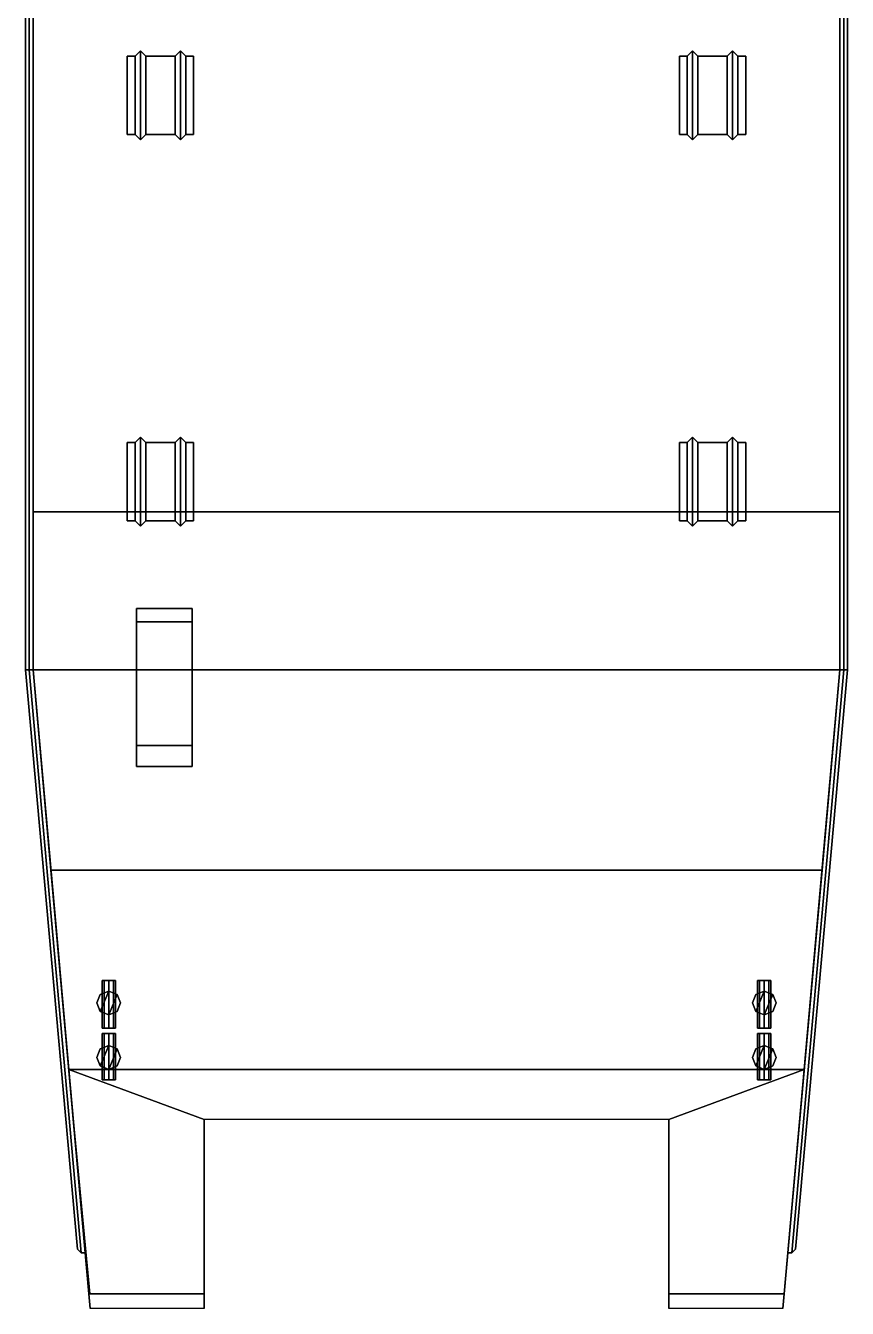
# Model space of a CAD drawing. Extents: x -3.1 to 3.1, y -9 to 10.
# Drawn here: x -3.1 to 3.1, y -9.04 to 0.62 of the extents above; entities that cross this region are included whole.
import ezdxf

# ---------------------------------------------------------------- set-up
doc = ezdxf.new("R2010")
doc.units = 0
doc.layers.get('0').update_dxf_attribs({"linetype": 'CONTINUOUS'})

msp = doc.modelspace()

# ---------------------------------------------------------------- linework, layer by layer
for points in [[(-3.07, 4.95, 0.51), (-3.096, 4.95, 0.495), (-3.096, -4.23, 0.605), (-3.07, -4.23, 0.62)], [(-3.096, 4.95, 0.495), (-3.096, 4.95, 0.465), (-3.096, -4.23, 0.575), (-3.096, -4.23, 0.605)], [(-3.096, 4.95, 0.465), (-3.07, 4.95, 0.45), (-3.07, -4.23, 0.56), (-3.096, -4.23, 0.575)], [(-3.07, 4.95, 0.45), (-3.04, 4.95, 0.45), (-3.04, -4.23, 0.56), (-3.07, -4.23, 0.56)], [(-3.04, 4.95, 0.51), (-3.07, 4.95, 0.51), (-3.07, -4.23, 0.62), (-3.04, -4.23, 0.62)], [(-3.04, 4.95), (-3.04, -4.23), (-3.04, -4.23, 0.56), (-3.04, 4.95, 0.45)], [(-3.04, 3.99, -0.68), (-3.04, -3.04, -0.68), (-3.04, -4.23), (-3.04, 4.95)], [(-3.04, 4.95, 0.56), (-3.04, 4.95, 0.51), (-3.04, -4.23, 0.62), (-3.04, -4.23, 0.67)], [(3.04, -4.23, 0.56), (3.04, -4.23), (3.04, 4.95), (3.04, 4.95, 0.45)], [(3.04, 4.95), (3.04, -4.23), (3.04, -3.04, -0.68), (3.04, 3.99, -0.68)], [(3.07, -4.23, 0.56), (3.04, -4.23, 0.56), (3.04, 4.95, 0.45), (3.07, 4.95, 0.45)], [(3.07, 4.95, 0.51), (3.04, 4.95, 0.51), (3.04, -4.23, 0.62), (3.07, -4.23, 0.62)], [(3.04, 4.95, 0.51), (3.04, 4.95, 0.56), (3.04, -4.23, 0.67), (3.04, -4.23, 0.62)], [(3.07, 4.95, 0.45), (3.096, 4.95, 0.465), (3.096, -4.23, 0.575), (3.07, -4.23, 0.56)], [(3.096, 4.95, 0.495), (3.07, 4.95, 0.51), (3.07, -4.23, 0.62), (3.096, -4.23, 0.605)], [(3.096, 4.95, 0.465), (3.096, 4.95, 0.495), (3.096, -4.23, 0.605), (3.096, -4.23, 0.575)], [(3.04, 3.99, -0.68), (3.04, -3.04, -0.68), (-3.04, -3.04, -0.68), (-3.04, 3.99, -0.68)], [(-2.27, 0.3903, 0.6305), (-2.27, 0.3901, 0.6146), (-2.33, 0.3901, 0.6146), (-2.33, 0.3903, 0.6305)], [(-2.33, 0.3901, 0.6146), (-2.33, -0.1999, 0.6217), (-2.33, -0.1997, 0.6382), (-2.33, 0.3903, 0.6305)], [(-2.33, 0.3903, 0.6305), (-2.33, -0.1997, 0.6382), (-2.27, -0.1997, 0.6382), (-2.27, 0.3903, 0.6305)], [(-2.23, 0.4301, 0.6142), (-2.27, 0.3901, 0.6146), (-2.27, 0.3903, 0.6305), (-2.23, 0.4305, 0.65)], [(-2.23, 0.4305, 0.65), (-2.27, 0.3903, 0.6305), (-2.27, -0.1997, 0.6382), (-2.23, -0.2394, 0.6588)], [(-2.19, 0.3901, 0.6146), (-2.23, 0.4301, 0.6142), (-2.23, 0.4305, 0.65), (-2.19, 0.3903, 0.6305)], [(-2.19, 0.3903, 0.6305), (-2.23, 0.4305, 0.65), (-2.23, -0.2394, 0.6588), (-2.19, -0.1997, 0.6382)], [(-1.97, 0.3903, 0.6305), (-1.97, 0.3901, 0.6146), (-2.19, 0.3901, 0.6146), (-2.19, 0.3903, 0.6305)], [(-2.19, 0.3903, 0.6305), (-2.19, -0.1997, 0.6382), (-1.97, -0.1997, 0.6382), (-1.97, 0.3903, 0.6305)], [(-1.93, 0.4301, 0.6142), (-1.97, 0.3901, 0.6146), (-1.97, 0.3903, 0.6305), (-1.93, 0.4305, 0.65)], [(-1.93, 0.4305, 0.65), (-1.97, 0.3903, 0.6305), (-1.97, -0.1997, 0.6382), (-1.93, -0.2394, 0.6588)], [(-1.89, 0.3901, 0.6146), (-1.93, 0.4301, 0.6142), (-1.93, 0.4305, 0.65), (-1.89, 0.3903, 0.6305)], [(-1.89, 0.3903, 0.6305), (-1.93, 0.4305, 0.65), (-1.93, -0.2394, 0.6588), (-1.89, -0.1997, 0.6382)], [(-1.83, 0.3903, 0.6305), (-1.83, 0.3901, 0.6146), (-1.89, 0.3901, 0.6146), (-1.89, 0.3903, 0.6305)], [(-1.89, 0.3903, 0.6305), (-1.89, -0.1997, 0.6382), (-1.83, -0.1997, 0.6382), (-1.83, 0.3903, 0.6305)], [(-1.83, -0.1997, 0.6382), (-1.83, -0.1999, 0.6217), (-1.83, 0.3901, 0.6146), (-1.83, 0.3903, 0.6305)], [(1.89, 0.3903, 0.6305), (1.89, 0.3901, 0.6146), (1.83, 0.3901, 0.6146), (1.83, 0.3903, 0.6305)], [(1.83, 0.3901, 0.6146), (1.83, -0.1999, 0.6217), (1.83, -0.1997, 0.6382), (1.83, 0.3903, 0.6305)], [(1.83, 0.3903, 0.6305), (1.83, -0.1997, 0.6382), (1.89, -0.1997, 0.6382), (1.89, 0.3903, 0.6305)], [(1.93, 0.4301, 0.6142), (1.89, 0.3901, 0.6146), (1.89, 0.3903, 0.6305), (1.93, 0.4305, 0.65)], [(1.93, 0.4305, 0.65), (1.89, 0.3903, 0.6305), (1.89, -0.1997, 0.6382), (1.93, -0.2394, 0.6588)], [(1.97, 0.3901, 0.6146), (1.93, 0.4301, 0.6142), (1.93, 0.4305, 0.65), (1.97, 0.3903, 0.6305)], [(1.97, 0.3903, 0.6305), (1.93, 0.4305, 0.65), (1.93, -0.2394, 0.6588), (1.97, -0.1997, 0.6382)], [(2.19, 0.3903, 0.6305), (2.19, 0.3901, 0.6146), (1.97, 0.3901, 0.6146), (1.97, 0.3903, 0.6305)], [(1.97, 0.3903, 0.6305), (1.97, -0.1997, 0.6382), (2.19, -0.1997, 0.6382), (2.19, 0.3903, 0.6305)], [(2.23, 0.4301, 0.6142), (2.19, 0.3901, 0.6146), (2.19, 0.3903, 0.6305), (2.23, 0.4305, 0.65)], [(2.23, 0.4305, 0.65), (2.19, 0.3903, 0.6305), (2.19, -0.1997, 0.6382), (2.23, -0.2394, 0.6588)], [(2.27, 0.3901, 0.6146), (2.23, 0.4301, 0.6142), (2.23, 0.4305, 0.65), (2.27, 0.3903, 0.6305)], [(2.27, 0.3903, 0.6305), (2.23, 0.4305, 0.65), (2.23, -0.2394, 0.6588), (2.27, -0.1997, 0.6382)], [(2.33, 0.3903, 0.6305), (2.33, 0.3901, 0.6146), (2.27, 0.3901, 0.6146), (2.27, 0.3903, 0.6305)], [(2.27, 0.3903, 0.6305), (2.27, -0.1997, 0.6382), (2.33, -0.1997, 0.6382), (2.33, 0.3903, 0.6305)], [(2.33, -0.1997, 0.6382), (2.33, -0.1999, 0.6217), (2.33, 0.3901, 0.6146), (2.33, 0.3903, 0.6305)], [(-2.33, -0.1997, 0.6382), (-2.33, -0.1999, 0.6217), (-2.27, -0.1999, 0.6217), (-2.27, -0.1997, 0.6382)], [(-2.27, -0.1999, 0.6217), (-2.23, -0.2399, 0.6222), (-2.23, -0.2394, 0.6588), (-2.27, -0.1997, 0.6382)], [(-2.23, -0.2399, 0.6222), (-2.19, -0.1999, 0.6217), (-2.19, -0.1997, 0.6382), (-2.23, -0.2394, 0.6588)], [(-2.19, -0.1997, 0.6382), (-2.19, -0.1999, 0.6217), (-1.97, -0.1999, 0.6217), (-1.97, -0.1997, 0.6382)], [(-1.97, -0.1999, 0.6217), (-1.93, -0.2399, 0.6222), (-1.93, -0.2394, 0.6588), (-1.97, -0.1997, 0.6382)], [(-1.93, -0.2399, 0.6222), (-1.89, -0.1999, 0.6217), (-1.89, -0.1997, 0.6382), (-1.93, -0.2394, 0.6588)], [(-1.89, -0.1997, 0.6382), (-1.89, -0.1999, 0.6217), (-1.83, -0.1999, 0.6217), (-1.83, -0.1997, 0.6382)], [(1.83, -0.1997, 0.6382), (1.83, -0.1999, 0.6217), (1.89, -0.1999, 0.6217), (1.89, -0.1997, 0.6382)], [(1.89, -0.1999, 0.6217), (1.93, -0.2399, 0.6222), (1.93, -0.2394, 0.6588), (1.89, -0.1997, 0.6382)], [(1.93, -0.2399, 0.6222), (1.97, -0.1999, 0.6217), (1.97, -0.1997, 0.6382), (1.93, -0.2394, 0.6588)], [(1.97, -0.1997, 0.6382), (1.97, -0.1999, 0.6217), (2.19, -0.1999, 0.6217), (2.19, -0.1997, 0.6382)], [(2.19, -0.1999, 0.6217), (2.23, -0.2399, 0.6222), (2.23, -0.2394, 0.6588), (2.19, -0.1997, 0.6382)], [(2.23, -0.2399, 0.6222), (2.27, -0.1999, 0.6217), (2.27, -0.1997, 0.6382), (2.23, -0.2394, 0.6588)], [(2.27, -0.1997, 0.6382), (2.27, -0.1999, 0.6217), (2.33, -0.1999, 0.6217), (2.33, -0.1997, 0.6382)], [(-2.23, -2.4795, 0.688), (-2.27, -2.5197, 0.6685), (-2.27, -3.1097, 0.6762), (-2.23, -3.1494, 0.6968)], [(-2.23, -2.48, 0.649), (-2.27, -2.52, 0.6495), (-2.27, -2.5197, 0.6685), (-2.23, -2.4795, 0.688)], [(-2.19, -2.5197, 0.6685), (-2.23, -2.4795, 0.688), (-2.23, -3.1494, 0.6968), (-2.19, -3.1097, 0.6762)], [(-2.19, -2.52, 0.6495), (-2.23, -2.48, 0.649), (-2.23, -2.4795, 0.688), (-2.19, -2.5197, 0.6685)], [(-1.93, -2.4795, 0.688), (-1.97, -2.5197, 0.6685), (-1.97, -3.1097, 0.6762), (-1.93, -3.1494, 0.6968)], [(-1.93, -2.48, 0.648), (-1.97, -2.52, 0.6495), (-1.97, -2.5197, 0.6685), (-1.93, -2.4795, 0.688)], [(-1.89, -2.5197, 0.6685), (-1.93, -2.4795, 0.688), (-1.93, -3.1494, 0.6968), (-1.89, -3.1097, 0.6762)], [(-1.89, -2.52, 0.6495), (-1.93, -2.48, 0.648), (-1.93, -2.4795, 0.688), (-1.89, -2.5197, 0.6685)], [(1.93, -2.48, 0.649), (1.89, -2.52, 0.6495), (1.89, -2.5197, 0.6685), (1.93, -2.4795, 0.688)], [(1.93, -2.4795, 0.688), (1.89, -2.5197, 0.6685), (1.89, -3.1097, 0.6762), (1.93, -3.1494, 0.6968)], [(1.97, -2.52, 0.6495), (1.93, -2.48, 0.649), (1.93, -2.4795, 0.688), (1.97, -2.5197, 0.6685)], [(1.97, -2.5197, 0.6685), (1.93, -2.4795, 0.688), (1.93, -3.1494, 0.6968), (1.97, -3.1097, 0.6762)], [(2.23, -2.48, 0.648), (2.19, -2.52, 0.6495), (2.19, -2.5197, 0.6685), (2.23, -2.4795, 0.688)], [(2.23, -2.4795, 0.688), (2.19, -2.5197, 0.6685), (2.19, -3.1097, 0.6762), (2.23, -3.1494, 0.6968)], [(2.27, -2.52, 0.6495), (2.23, -2.48, 0.648), (2.23, -2.4795, 0.688), (2.27, -2.5197, 0.6685)], [(2.27, -2.5197, 0.6685), (2.23, -2.4795, 0.688), (2.23, -3.1494, 0.6968), (2.27, -3.1097, 0.6762)], [(-2.33, -2.5197, 0.6685), (-2.33, -3.1097, 0.6762), (-2.27, -3.1097, 0.6762), (-2.27, -2.5197, 0.6685)], [(-2.27, -2.5197, 0.6685), (-2.27, -2.52, 0.6495), (-2.33, -2.52, 0.6495), (-2.33, -2.5197, 0.6685)], [(-2.33, -2.52, 0.6495), (-2.33, -3.1099, 0.6566), (-2.33, -3.1097, 0.6762), (-2.33, -2.5197, 0.6685)], [(-2.19, -2.5197, 0.6685), (-2.19, -3.1097, 0.6762), (-1.97, -3.1097, 0.6762), (-1.97, -2.5197, 0.6685)], [(-1.97, -2.5197, 0.6685), (-1.97, -2.52, 0.6495), (-2.19, -2.52, 0.6495), (-2.19, -2.5197, 0.6685)], [(-1.89, -2.5197, 0.6685), (-1.89, -3.1097, 0.6762), (-1.83, -3.1097, 0.6762), (-1.83, -2.5197, 0.6685)], [(-1.83, -2.5197, 0.6685), (-1.83, -2.52, 0.6495), (-1.89, -2.52, 0.6495), (-1.89, -2.5197, 0.6685)], [(-1.83, -3.1097, 0.6762), (-1.83, -3.1099, 0.6566), (-1.83, -2.52, 0.6495), (-1.83, -2.5197, 0.6685)], [(1.83, -2.52, 0.6495), (1.83, -3.1099, 0.6566), (1.83, -3.1097, 0.6762), (1.83, -2.5197, 0.6685)], [(1.89, -2.5197, 0.6685), (1.89, -2.52, 0.6495), (1.83, -2.52, 0.6495), (1.83, -2.5197, 0.6685)], [(1.83, -2.5197, 0.6685), (1.83, -3.1097, 0.6762), (1.89, -3.1097, 0.6762), (1.89, -2.5197, 0.6685)], [(2.19, -2.5197, 0.6685), (2.19, -2.52, 0.6495), (1.97, -2.52, 0.6495), (1.97, -2.5197, 0.6685)], [(1.97, -2.5197, 0.6685), (1.97, -3.1097, 0.6762), (2.19, -3.1097, 0.6762), (2.19, -2.5197, 0.6685)], [(2.33, -2.5197, 0.6685), (2.33, -2.52, 0.6495), (2.27, -2.52, 0.6495), (2.27, -2.5197, 0.6685)], [(2.27, -2.5197, 0.6685), (2.27, -3.1097, 0.6762), (2.33, -3.1097, 0.6762), (2.33, -2.5197, 0.6685)], [(2.33, -3.1097, 0.6762), (2.33, -3.1099, 0.6566), (2.33, -2.52, 0.6495), (2.33, -2.5197, 0.6685)], [(3.04, -3.04, -0.68), (3.04, -4.23, -0.6), (-3.04, -4.23, -0.6), (-3.04, -3.04, -0.68)], [(-3.04, -3.04, -0.68), (-3.04, -4.23, -0.6), (-3.04, -4.23), (-3.04, -3.04, -0.68)], [(3.04, -4.23), (3.04, -4.23), (3.04, -4.23, -0.6), (3.04, -3.04, -0.68)], [(-2.33, -3.1097, 0.6762), (-2.33, -3.1099, 0.6566), (-2.27, -3.1099, 0.6566), (-2.27, -3.1097, 0.6762)], [(-2.27, -3.1099, 0.6566), (-2.23, -3.1499, 0.6571), (-2.23, -3.1494, 0.6968), (-2.27, -3.1097, 0.6762)], [(-2.23, -3.1499, 0.6571), (-2.19, -3.1099, 0.6566), (-2.19, -3.1097, 0.6762), (-2.23, -3.1494, 0.6968)], [(-2.19, -3.1097, 0.6762), (-2.19, -3.1099, 0.6566), (-1.97, -3.1099, 0.6566), (-1.97, -3.1097, 0.6762)], [(-1.97, -3.1099, 0.6566), (-1.93, -3.1499, 0.6571), (-1.93, -3.1494, 0.6968), (-1.97, -3.1097, 0.6762)], [(-1.93, -3.1499, 0.6571), (-1.89, -3.1099, 0.6566), (-1.89, -3.1097, 0.6762), (-1.93, -3.1494, 0.6968)], [(-1.89, -3.1097, 0.6762), (-1.89, -3.1099, 0.6566), (-1.83, -3.1099, 0.6566), (-1.83, -3.1097, 0.6762)], [(1.83, -3.1097, 0.6762), (1.83, -3.1099, 0.6566), (1.89, -3.1099, 0.6566), (1.89, -3.1097, 0.6762)], [(1.89, -3.1099, 0.6566), (1.93, -3.1499, 0.6571), (1.93, -3.1494, 0.6968), (1.89, -3.1097, 0.6762)], [(1.93, -3.1499, 0.6571), (1.97, -3.1099, 0.6566), (1.97, -3.1097, 0.6762), (1.93, -3.1494, 0.6968)], [(1.97, -3.1097, 0.6762), (1.97, -3.1099, 0.6566), (2.19, -3.1099, 0.6566), (2.19, -3.1097, 0.6762)], [(2.19, -3.1099, 0.6566), (2.23, -3.1499, 0.6571), (2.23, -3.1494, 0.6968), (2.19, -3.1097, 0.6762)], [(2.23, -3.1499, 0.6571), (2.27, -3.1099, 0.6566), (2.27, -3.1097, 0.6762), (2.23, -3.1494, 0.6968)], [(2.27, -3.1097, 0.6762), (2.27, -3.1099, 0.6566), (2.33, -3.1099, 0.6566), (2.33, -3.1097, 0.6762)], [(-2.26, -4.23, 0.67), (-2.26, -4.96, 0.67), (-2.26, -4.96, 1.4), (-2.26, -3.77, 1.4)], [(-2.26, -3.77, 1.4), (-2.26, -4.96, 1.4), (-2.26, -4.8, 1.52), (-2.26, -3.87, 1.52)], [(-1.84, -3.87, 1.52), (-1.84, -3.77, 1.4), (-2.26, -3.77, 1.4), (-2.26, -3.87, 1.52)], [(-2.26, -3.77, 0.6645), (-2.26, -4.23, 0.67), (-2.26, -3.77, 1.4)], [(-1.84, -3.77, 1.4), (-1.84, -3.77, 0.6645), (-2.26, -3.77, 0.6645), (-2.26, -3.77, 1.4)], [(-1.84, -4.96, 1.4), (-1.84, -4.96, 0.67), (-1.84, -4.23, 0.67), (-1.84, -3.77, 1.4)], [(-1.84, -4.8, 1.52), (-1.84, -4.96, 1.4), (-1.84, -3.77, 1.4), (-1.84, -3.87, 1.52)], [(-1.84, -3.77, 1.4), (-1.84, -4.23, 0.67), (-1.84, -3.77, 0.6645), (-1.84, -3.77, 1.4)], [(-2.26, -3.87, 1.52), (-2.26, -4.8, 1.52), (-1.84, -4.8, 1.52), (-1.84, -3.87, 1.52)], [(-3.096, -4.23, 0.575), (-3.07, -4.23, 0.56), (-2.6775, -8.6225, 0.56), (-2.706, -8.594, 0.575)], [(-3.096, -4.23, 0.605), (-3.096, -4.23, 0.575), (-2.706, -8.594, 0.575), (-2.706, -8.594, 0.605)], [(-3.07, -4.23, 0.62), (-3.096, -4.23, 0.605), (-2.706, -8.594, 0.605), (-2.6775, -8.6225, 0.62)], [(-3.04, -4.23, 0.62), (-3.07, -4.23, 0.62), (-2.6775, -8.6225, 0.62), (-2.6473, -8.6225, 0.62)], [(-3.07, -4.23, 0.56), (-3.04, -4.23, 0.56), (-2.6473, -8.6225, 0.56), (-2.6775, -8.6225, 0.56)], [(-3.04, -4.23), (-2.7709, -7.24), (-2.6473, -8.6225, 0.56), (-3.04, -4.23, 0.56)], [(3.04, -4.23, -0.6), (2.905, -5.74, -0.38), (-2.905, -5.74, -0.38), (-3.04, -4.23, -0.6)], [(-3.04, -4.23, -0.6), (-2.905, -5.74, -0.38), (-2.7709, -7.24), (-3.04, -4.23)], [(-3.04, -4.23, 0.67), (-3.04, -4.23, 0.62), (-2.6473, -8.6225, 0.62), (-2.8952, -5.85, 0.67)], [(2.6473, -8.6225, 0.56), (2.7709, -7.24), (3.04, -4.23), (3.04, -4.23, 0.56)], [(3.04, -4.23, 0.62), (3.04, -4.23, 0.67), (2.8952, -5.85, 0.67), (2.6473, -8.6225, 0.62)], [(3.07, -4.23, 0.62), (3.04, -4.23, 0.62), (2.6473, -8.6225, 0.62), (2.6775, -8.6225, 0.62)], [(3.04, -4.23, 0.56), (3.07, -4.23, 0.56), (2.6775, -8.6225, 0.56), (2.6473, -8.6225, 0.56)], [(3.07, -4.23, 0.56), (3.096, -4.23, 0.575), (2.706, -8.594, 0.575), (2.6775, -8.6225, 0.56)], [(3.096, -4.23, 0.605), (3.07, -4.23, 0.62), (2.6775, -8.6225, 0.62), (2.706, -8.594, 0.605)], [(3.096, -4.23, 0.575), (3.096, -4.23, 0.605), (2.706, -8.594, 0.605), (2.706, -8.594, 0.575)], [(3.04, -4.23), (2.7709, -7.24), (2.905, -5.74, -0.38), (3.04, -4.23, -0.6)], [(-2.26, -4.8, 1.52), (-2.26, -4.96, 1.4), (-1.84, -4.96, 1.4), (-1.84, -4.8, 1.52)], [(-2.26, -4.96, 1.4), (-2.26, -4.96, 0.67), (-1.84, -4.96, 0.67), (-1.84, -4.96, 1.4)], [(2.905, -5.74, -0.38), (2.7709, -7.24), (-2.7709, -7.24), (-2.905, -5.74, -0.38)], [(-2.8952, -5.85, 0.67), (-2.6198, -8.93, 0.67), (-2.61, -9.04, 1.06), (-2.8952, -5.85, 0.67)], [(-2.8952, -5.85, 0.67), (-2.6473, -8.6225, 0.62), (-2.6198, -8.93, 0.67), (-2.8952, -5.85, 0.67)], [(2.61, -9.04, 1.06), (2.6198, -8.93, 0.67), (2.8952, -5.85, 0.67)], [(2.6198, -8.93, 0.67), (2.6473, -8.6225, 0.62), (2.8952, -5.85, 0.67)], [(-2.5336, -6.6764, 1.73), (-2.56, -6.74, 1.73), (-2.5336, -6.8036, 1.73), (-2.47, -6.65, 1.73)], [(-2.47, -6.65, 0.76), (-2.5336, -6.6764, 0.76), (-2.5336, -6.6764, 1.73), (-2.47, -6.65, 1.73)], [(-2.47, -6.65, 1.73), (-2.5336, -6.8036, 1.73), (-2.47, -6.83, 1.73), (-2.4064, -6.6764, 1.73)], [(-2.5054, -6.57, 1.6054), (-2.52, -6.57, 1.57), (-2.52, -6.93, 1.57), (-2.5054, -6.93, 1.6054)], [(-2.52, -6.57, 1.57), (-2.5054, -6.57, 1.5346), (-2.5054, -6.93, 1.5346), (-2.52, -6.93, 1.57)], [(-2.52, -6.57, 1.57), (-2.4346, -6.57, 1.5346), (-2.47, -6.57, 1.52), (-2.5054, -6.57, 1.5346)], [(-2.5054, -6.57, 1.6054), (-2.42, -6.57, 1.57), (-2.4346, -6.57, 1.5346), (-2.52, -6.57, 1.57)], [(-2.47, -6.57, 1.62), (-2.5054, -6.57, 1.6054), (-2.5054, -6.93, 1.6054), (-2.47, -6.93, 1.62)], [(-2.5054, -6.57, 1.5346), (-2.47, -6.57, 1.52), (-2.47, -6.93, 1.52), (-2.5054, -6.93, 1.5346)], [(-2.47, -6.57, 1.62), (-2.4346, -6.57, 1.6054), (-2.42, -6.57, 1.57), (-2.5054, -6.57, 1.6054)], [(-2.4346, -6.57, 1.6054), (-2.47, -6.57, 1.62), (-2.47, -6.93, 1.62), (-2.4346, -6.93, 1.6054)], [(-2.47, -6.57, 1.52), (-2.4346, -6.57, 1.5346), (-2.4346, -6.93, 1.5346), (-2.47, -6.93, 1.52)], [(-2.4064, -6.6764, 0.76), (-2.47, -6.65, 0.76), (-2.47, -6.65, 1.73), (-2.4064, -6.6764, 1.73)], [(-2.42, -6.57, 1.57), (-2.4346, -6.57, 1.6054), (-2.4346, -6.93, 1.6054), (-2.42, -6.93, 1.57)], [(-2.4346, -6.57, 1.5346), (-2.42, -6.57, 1.57), (-2.42, -6.93, 1.57), (-2.4346, -6.93, 1.5346)], [(2.4064, -6.6764, 1.73), (2.38, -6.74, 1.73), (2.4064, -6.8036, 1.73), (2.47, -6.65, 1.73)], [(2.47, -6.65, 0.76), (2.4064, -6.6764, 0.76), (2.4064, -6.6764, 1.73), (2.47, -6.65, 1.73)], [(2.47, -6.65, 1.73), (2.4064, -6.8036, 1.73), (2.47, -6.83, 1.73), (2.5336, -6.6764, 1.73)], [(2.42, -6.57, 1.57), (2.5054, -6.57, 1.5346), (2.47, -6.57, 1.52), (2.4346, -6.57, 1.5346)], [(2.4346, -6.57, 1.6054), (2.52, -6.57, 1.57), (2.5054, -6.57, 1.5346), (2.42, -6.57, 1.57)], [(2.42, -6.57, 1.57), (2.4346, -6.57, 1.5346), (2.4346, -6.93, 1.5346), (2.42, -6.93, 1.57)], [(2.4346, -6.57, 1.6054), (2.42, -6.57, 1.57), (2.42, -6.93, 1.57), (2.4346, -6.93, 1.6054)], [(2.47, -6.57, 1.62), (2.5054, -6.57, 1.6054), (2.52, -6.57, 1.57), (2.4346, -6.57, 1.6054)], [(2.4346, -6.57, 1.5346), (2.47, -6.57, 1.52), (2.47, -6.93, 1.52), (2.4346, -6.93, 1.5346)], [(2.47, -6.57, 1.62), (2.4346, -6.57, 1.6054), (2.4346, -6.93, 1.6054), (2.47, -6.93, 1.62)], [(2.47, -6.57, 1.52), (2.5054, -6.57, 1.5346), (2.5054, -6.93, 1.5346), (2.47, -6.93, 1.52)], [(2.5054, -6.57, 1.6054), (2.47, -6.57, 1.62), (2.47, -6.93, 1.62), (2.5054, -6.93, 1.6054)], [(2.5336, -6.6764, 0.76), (2.47, -6.65, 0.76), (2.47, -6.65, 1.73), (2.5336, -6.6764, 1.73)], [(2.5054, -6.57, 1.5346), (2.52, -6.57, 1.57), (2.52, -6.93, 1.57), (2.5054, -6.93, 1.5346)], [(2.52, -6.57, 1.57), (2.5054, -6.57, 1.6054), (2.5054, -6.93, 1.6054), (2.52, -6.93, 1.57)], [(-2.5336, -6.6764, 0.76), (-2.56, -6.74, 0.77), (-2.56, -6.74, 1.73), (-2.5336, -6.6764, 1.73)], [(-2.56, -6.74, 0.77), (-2.5336, -6.8036, 0.78), (-2.5336, -6.8036, 1.73), (-2.56, -6.74, 1.73)], [(-2.4064, -6.6764, 1.73), (-2.47, -6.83, 1.73), (-2.4064, -6.8036, 1.73), (-2.38, -6.74, 1.73)], [(-2.38, -6.74, 0.77), (-2.4064, -6.6764, 0.76), (-2.4064, -6.6764, 1.73), (-2.38, -6.74, 1.73)], [(-2.4064, -6.8036, 0.78), (-2.38, -6.74, 0.77), (-2.38, -6.74, 1.73), (-2.4064, -6.8036, 1.73)], [(2.4064, -6.6764, 0.76), (2.38, -6.74, 0.77), (2.38, -6.74, 1.73), (2.4064, -6.6764, 1.73)], [(2.38, -6.74, 0.77), (2.4064, -6.8036, 0.78), (2.4064, -6.8036, 1.73), (2.38, -6.74, 1.73)], [(2.5336, -6.6764, 1.73), (2.47, -6.83, 1.73), (2.5336, -6.8036, 1.73), (2.56, -6.74, 1.73)], [(2.56, -6.74, 0.77), (2.5336, -6.6764, 0.76), (2.5336, -6.6764, 1.73), (2.56, -6.74, 1.73)], [(2.5336, -6.8036, 0.78), (2.56, -6.74, 0.77), (2.56, -6.74, 1.73), (2.5336, -6.8036, 1.73)], [(-2.5336, -6.8036, 0.78), (-2.47, -6.83, 0.78), (-2.47, -6.83, 1.73), (-2.5336, -6.8036, 1.73)], [(-2.47, -6.83, 0.78), (-2.4064, -6.8036, 0.78), (-2.4064, -6.8036, 1.73), (-2.47, -6.83, 1.73)], [(2.4064, -6.8036, 0.78), (2.47, -6.83, 0.78), (2.47, -6.83, 1.73), (2.4064, -6.8036, 1.73)], [(2.47, -6.83, 0.78), (2.5336, -6.8036, 0.78), (2.5336, -6.8036, 1.73), (2.47, -6.83, 1.73)], [(-2.52, -6.93, 1.57), (-2.4346, -6.93, 1.6054), (-2.47, -6.93, 1.62), (-2.5054, -6.93, 1.6054)], [(-2.5054, -6.93, 1.5346), (-2.42, -6.93, 1.57), (-2.4346, -6.93, 1.6054), (-2.52, -6.93, 1.57)], [(-2.47, -6.93, 1.52), (-2.4346, -6.93, 1.5346), (-2.42, -6.93, 1.57), (-2.5054, -6.93, 1.5346)], [(2.42, -6.93, 1.57), (2.5054, -6.93, 1.6054), (2.47, -6.93, 1.62), (2.4346, -6.93, 1.6054)], [(2.4346, -6.93, 1.5346), (2.52, -6.93, 1.57), (2.5054, -6.93, 1.6054), (2.42, -6.93, 1.57)], [(2.47, -6.93, 1.52), (2.5054, -6.93, 1.5346), (2.52, -6.93, 1.57), (2.4346, -6.93, 1.5346)], [(-2.5054, -6.97, 1.6354), (-2.52, -6.97, 1.6), (-2.52, -7.32, 1.6), (-2.5054, -7.32, 1.6354)], [(-2.52, -6.97, 1.6), (-2.5054, -6.97, 1.5646), (-2.5054, -7.32, 1.5646), (-2.52, -7.32, 1.6)], [(-2.52, -6.97, 1.6), (-2.4346, -6.97, 1.5646), (-2.47, -6.97, 1.55), (-2.5054, -6.97, 1.5646)], [(-2.5054, -6.97, 1.6354), (-2.42, -6.97, 1.6), (-2.4346, -6.97, 1.5646), (-2.52, -6.97, 1.6)], [(-2.47, -6.97, 1.65), (-2.5054, -6.97, 1.6354), (-2.5054, -7.32, 1.6354), (-2.47, -7.32, 1.65)], [(-2.5054, -6.97, 1.5646), (-2.47, -6.97, 1.55), (-2.47, -7.32, 1.55), (-2.5054, -7.32, 1.5646)], [(-2.47, -6.97, 1.65), (-2.4346, -6.97, 1.6354), (-2.42, -6.97, 1.6), (-2.5054, -6.97, 1.6354)], [(-2.4346, -6.97, 1.6354), (-2.47, -6.97, 1.65), (-2.47, -7.32, 1.65), (-2.4346, -7.32, 1.6354)], [(-2.47, -6.97, 1.55), (-2.4346, -6.97, 1.5646), (-2.4346, -7.32, 1.5646), (-2.47, -7.32, 1.55)], [(-2.42, -6.97, 1.6), (-2.4346, -6.97, 1.6354), (-2.4346, -7.32, 1.6354), (-2.42, -7.32, 1.6)], [(-2.4346, -6.97, 1.5646), (-2.42, -6.97, 1.6), (-2.42, -7.32, 1.6), (-2.4346, -7.32, 1.5646)], [(2.42, -6.97, 1.6), (2.5054, -6.97, 1.5646), (2.47, -6.97, 1.55), (2.4346, -6.97, 1.5646)], [(2.4346, -6.97, 1.6354), (2.52, -6.97, 1.6), (2.5054, -6.97, 1.5646), (2.42, -6.97, 1.6)], [(2.42, -6.97, 1.6), (2.4346, -6.97, 1.5646), (2.4346, -7.32, 1.5646), (2.42, -7.32, 1.6)], [(2.4346, -6.97, 1.6354), (2.42, -6.97, 1.6), (2.42, -7.32, 1.6), (2.4346, -7.32, 1.6354)], [(2.47, -6.97, 1.65), (2.5054, -6.97, 1.6354), (2.52, -6.97, 1.6), (2.4346, -6.97, 1.6354)], [(2.4346, -6.97, 1.5646), (2.47, -6.97, 1.55), (2.47, -7.32, 1.55), (2.4346, -7.32, 1.5646)], [(2.47, -6.97, 1.65), (2.4346, -6.97, 1.6354), (2.4346, -7.32, 1.6354), (2.47, -7.32, 1.65)], [(2.47, -6.97, 1.55), (2.5054, -6.97, 1.5646), (2.5054, -7.32, 1.5646), (2.47, -7.32, 1.55)], [(2.5054, -6.97, 1.6354), (2.47, -6.97, 1.65), (2.47, -7.32, 1.65), (2.5054, -7.32, 1.6354)], [(2.5054, -6.97, 1.5646), (2.52, -6.97, 1.6), (2.52, -7.32, 1.6), (2.5054, -7.32, 1.5646)], [(2.52, -6.97, 1.6), (2.5054, -6.97, 1.6354), (2.5054, -7.32, 1.6354), (2.52, -7.32, 1.6)], [(-2.5336, -7.0864, 1.78), (-2.56, -7.15, 1.78), (-2.5336, -7.2136, 1.78), (-2.47, -7.06, 1.78)], [(-2.5336, -7.0864, 0.81), (-2.56, -7.15, 0.82), (-2.56, -7.15, 1.78), (-2.5336, -7.0864, 1.78)], [(-2.47, -7.06, 0.81), (-2.5336, -7.0864, 0.81), (-2.5336, -7.0864, 1.78), (-2.47, -7.06, 1.78)], [(-2.47, -7.06, 1.78), (-2.5336, -7.2136, 1.78), (-2.47, -7.24, 1.78), (-2.4064, -7.0864, 1.78)], [(-2.4064, -7.0864, 0.81), (-2.47, -7.06, 0.81), (-2.47, -7.06, 1.78), (-2.4064, -7.0864, 1.78)], [(-2.4064, -7.0864, 1.78), (-2.47, -7.24, 1.78), (-2.4064, -7.2136, 1.78), (-2.38, -7.15, 1.78)], [(-2.38, -7.15, 0.82), (-2.4064, -7.0864, 0.81), (-2.4064, -7.0864, 1.78), (-2.38, -7.15, 1.78)], [(2.4064, -7.0864, 1.78), (2.38, -7.15, 1.78), (2.4064, -7.2136, 1.78), (2.47, -7.06, 1.78)], [(2.4064, -7.0864, 0.81), (2.38, -7.15, 0.82), (2.38, -7.15, 1.78), (2.4064, -7.0864, 1.78)], [(2.47, -7.06, 0.81), (2.4064, -7.0864, 0.81), (2.4064, -7.0864, 1.78), (2.47, -7.06, 1.78)], [(2.47, -7.06, 1.78), (2.4064, -7.2136, 1.78), (2.47, -7.24, 1.78), (2.5336, -7.0864, 1.78)], [(2.5336, -7.0864, 0.81), (2.47, -7.06, 0.81), (2.47, -7.06, 1.78), (2.5336, -7.0864, 1.78)], [(2.5336, -7.0864, 1.78), (2.47, -7.24, 1.78), (2.5336, -7.2136, 1.78), (2.56, -7.15, 1.78)], [(2.56, -7.15, 0.82), (2.5336, -7.0864, 0.81), (2.5336, -7.0864, 1.78), (2.56, -7.15, 1.78)], [(-1.75, -7.6184, 0.15), (-2.7709, -7.24), (2.7709, -7.24), (1.75, -7.6184, 0.15)], [(-2.6473, -8.6225, 0.56), (-2.7709, -7.24), (-2.6198, -8.93, 0.67), (-2.6473, -8.6225, 0.56)], [(-2.61, -8.93, 0.67), (-2.7709, -7.24), (-1.75, -7.6184, 0.15), (-1.75, -8.93, 0.67)], [(-2.56, -7.15, 0.82), (-2.5336, -7.2136, 0.83), (-2.5336, -7.2136, 1.78), (-2.56, -7.15, 1.78)], [(-2.5336, -7.2136, 0.83), (-2.47, -7.24, 0.83), (-2.47, -7.24, 1.78), (-2.5336, -7.2136, 1.78)], [(-2.47, -7.24, 0.83), (-2.4064, -7.2136, 0.83), (-2.4064, -7.2136, 1.78), (-2.47, -7.24, 1.78)], [(-2.4064, -7.2136, 0.83), (-2.38, -7.15, 0.82), (-2.38, -7.15, 1.78), (-2.4064, -7.2136, 1.78)], [(1.75, -8.93, 0.67), (1.75, -7.6184, 0.15), (2.7709, -7.24), (2.6198, -8.93, 0.67)], [(2.38, -7.15, 0.82), (2.4064, -7.2136, 0.83), (2.4064, -7.2136, 1.78), (2.38, -7.15, 1.78)], [(2.4064, -7.2136, 0.83), (2.47, -7.24, 0.83), (2.47, -7.24, 1.78), (2.4064, -7.2136, 1.78)], [(2.47, -7.24, 0.83), (2.5336, -7.2136, 0.83), (2.5336, -7.2136, 1.78), (2.47, -7.24, 1.78)], [(2.5336, -7.2136, 0.83), (2.56, -7.15, 0.82), (2.56, -7.15, 1.78), (2.5336, -7.2136, 1.78)], [(2.6198, -8.93, 0.67), (2.7709, -7.24), (2.6473, -8.6225, 0.56)], [(-2.47, -7.32, 1.65), (-2.5054, -7.32, 1.6354), (-2.52, -7.32, 1.6), (-2.4346, -7.32, 1.6354)], [(-2.4346, -7.32, 1.6354), (-2.52, -7.32, 1.6), (-2.5054, -7.32, 1.5646), (-2.42, -7.32, 1.6)], [(-2.42, -7.32, 1.6), (-2.5054, -7.32, 1.5646), (-2.47, -7.32, 1.55), (-2.4346, -7.32, 1.5646)], [(2.5054, -7.32, 1.6354), (2.42, -7.32, 1.6), (2.4346, -7.32, 1.5646), (2.52, -7.32, 1.6)], [(2.47, -7.32, 1.65), (2.4346, -7.32, 1.6354), (2.42, -7.32, 1.6), (2.5054, -7.32, 1.6354)], [(2.52, -7.32, 1.6), (2.4346, -7.32, 1.5646), (2.47, -7.32, 1.55), (2.5054, -7.32, 1.5646)], [(-1.75, -9.04, 1.06), (-1.75, -8.93, 0.67), (-1.75, -7.6184, 0.15)], [(1.75, -7.6184, 0.15), (1.75, -7.6184, 0.15), (1.75, -8.93, 0.67), (1.75, -9.04, 1.06)], [(-2.706, -8.594, 0.605), (-2.706, -8.594, 0.575), (-2.6775, -8.6225, 0.56), (-2.6775, -8.6225, 0.62)], [(2.6775, -8.6225, 0.62), (2.6775, -8.6225, 0.56), (2.706, -8.594, 0.575), (2.706, -8.594, 0.605)], [(-2.6775, -8.6225, 0.62), (-2.6775, -8.6225, 0.56), (-2.6473, -8.6225, 0.56), (-2.6473, -8.6225, 0.62)], [(-2.6473, -8.6225, 0.62), (-2.6473, -8.6225, 0.56), (-2.6198, -8.93, 0.67), (-2.6473, -8.6225, 0.62)], [(2.6198, -8.93, 0.67), (2.6473, -8.6225, 0.56), (2.6473, -8.6225, 0.62)], [(2.6473, -8.6225, 0.62), (2.6473, -8.6225, 0.56), (2.6775, -8.6225, 0.56), (2.6775, -8.6225, 0.62)], [(-2.61, -9.04, 1.06), (-2.6198, -8.93, 0.67), (-1.75, -8.93, 0.67), (-1.75, -9.04, 1.06)], [(1.75, -9.04, 1.06), (1.75, -8.93, 0.67), (2.6198, -8.93, 0.67), (2.61, -9.04, 1.06)]]:
    msp.add_3dface(points)

doc.saveas('drawing.dxf')
